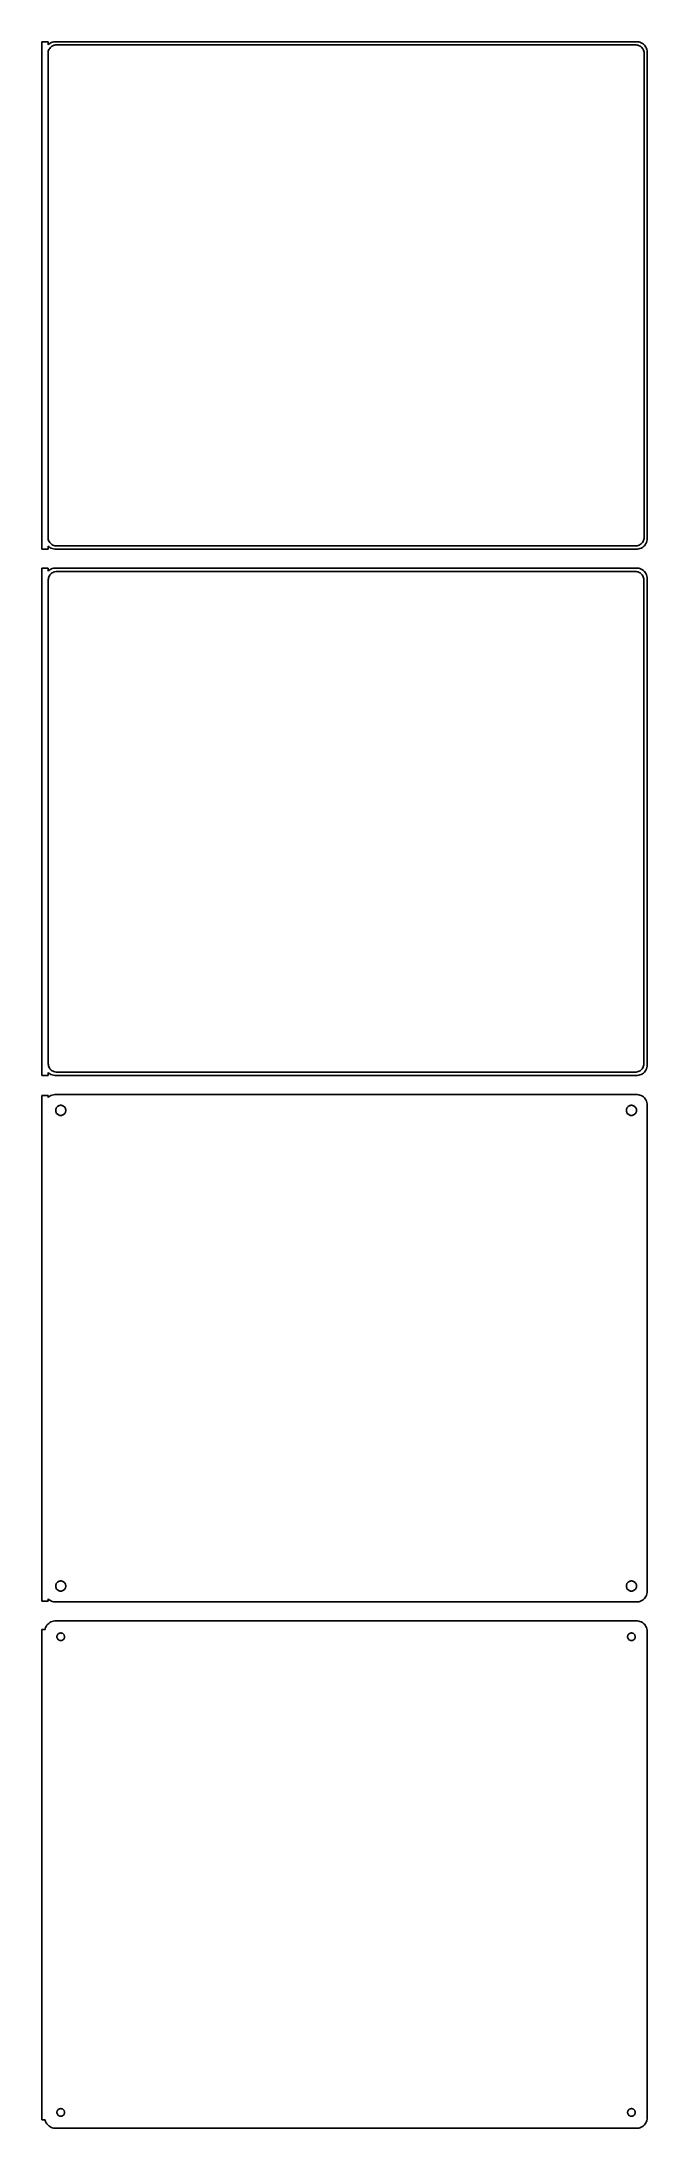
# Model space of a CAD drawing. Header units: metres. Extents: x -144 to 142, y 627 to 1614.
import ezdxf

# ---------------------------------------------------------------- set-up
doc = ezdxf.new("R2010")
doc.units = ezdxf.units.M

msp = doc.modelspace()

# ---------------------------------------------------------------- linework, layer by layer
for p, q in [((-141, 1613.99), (-144, 1613.99)), ((-144, 1613.99), (-144, 1374.01)), ((-141, 1612.56), (-141, 1613.99)), ((-140.687, 1612.85), (-141, 1612.56)), ((-141, 1608.5), (-140.968, 1609)), ((-140.968, 1609), (-140.874, 1609.49)), ((-140.874, 1609.49), (-140.719, 1609.97)), ((-140.719, 1609.97), (-140.505, 1610.43)), ((-140.179, 1613.22), (-140.687, 1612.85)), ((-140.505, 1610.43), (-140.236, 1610.85)), ((-140.236, 1610.85), (-139.916, 1611.24)), ((-139.629, 1613.52), (-140.179, 1613.22)), ((-139.916, 1611.24), (-139.55, 1611.58)), ((-139.045, 1613.76), (-139.629, 1613.52)), ((-139.55, 1611.58), (-139.143, 1611.88)), ((-139.143, 1611.88), (-138.703, 1612.12)), ((-138.437, 1613.91), (-139.045, 1613.76)), ((-138.703, 1612.12), (-138.236, 1612.3)), ((-137.814, 1613.99), (-138.437, 1613.91)), ((-138.236, 1612.3), (-137.75, 1612.43)), ((137.814, 1613.99), (-137.814, 1613.99)), ((-137.75, 1612.43), (-137.251, 1612.49)), ((-137.251, 1612.49), (137.251, 1612.49)), ((137.251, 1612.49), (137.75, 1612.43)), ((137.75, 1612.43), (138.236, 1612.3)), ((138.437, 1613.91), (137.814, 1613.99)), ((138.236, 1612.3), (138.703, 1612.12)), ((139.045, 1613.76), (138.437, 1613.91)), ((138.703, 1612.12), (139.143, 1611.88)), ((139.629, 1613.52), (139.045, 1613.76)), ((139.143, 1611.88), (139.55, 1611.58)), ((139.55, 1611.58), (139.916, 1611.24)), ((140.179, 1613.22), (139.629, 1613.52)), ((139.916, 1611.24), (140.236, 1610.85)), ((140.687, 1612.85), (140.179, 1613.22)), ((140.236, 1610.85), (140.505, 1610.43)), ((140.505, 1610.43), (140.719, 1609.97)), ((141.145, 1612.42), (140.687, 1612.85)), ((140.719, 1609.97), (140.874, 1609.49)), ((140.874, 1609.49), (140.968, 1609)), ((140.968, 1609), (141, 1608.5)), ((141.545, 1611.94), (141.145, 1612.42)), ((141.882, 1611.41), (141.545, 1611.94)), ((142.149, 1610.84), (141.882, 1611.41)), ((142.343, 1610.24), (142.149, 1610.84)), ((142.461, 1609.63), (142.343, 1610.24)), ((142.5, 1609), (142.461, 1609.63)), ((142.5, 1379), (142.5, 1609)), ((-141, 1379.5), (-141, 1608.5)), ((141, 1608.5), (141, 1379.5)), ((-144, 1374.01), (-141, 1374.01)), ((-140.968, 1379), (-141, 1379.5)), ((-141, 1375.44), (-140.687, 1375.15)), ((-141, 1374.01), (-141, 1375.44)), ((-140.874, 1378.51), (-140.968, 1379)), ((-140.719, 1378.03), (-140.874, 1378.51)), ((-140.505, 1377.57), (-140.719, 1378.03)), ((-140.687, 1375.15), (-140.179, 1374.78)), ((-140.236, 1377.15), (-140.505, 1377.57)), ((-139.916, 1376.76), (-140.236, 1377.15)), ((-140.179, 1374.78), (-139.629, 1374.48)), ((-139.55, 1376.42), (-139.916, 1376.76)), ((-139.629, 1374.48), (-139.045, 1374.24)), ((-139.143, 1376.12), (-139.55, 1376.42)), ((-138.703, 1375.88), (-139.143, 1376.12)), ((-139.045, 1374.24), (-138.437, 1374.09)), ((-138.236, 1375.7), (-138.703, 1375.88)), ((-138.437, 1374.09), (-137.814, 1374.01)), ((-137.75, 1375.57), (-138.236, 1375.7)), ((-137.814, 1374.01), (137.814, 1374.01)), ((-137.251, 1375.51), (-137.75, 1375.57)), ((137.251, 1375.51), (-137.251, 1375.51)), ((137.75, 1375.57), (137.251, 1375.51)), ((138.236, 1375.7), (137.75, 1375.57)), ((137.814, 1374.01), (138.437, 1374.09)), ((138.703, 1375.88), (138.236, 1375.7)), ((138.437, 1374.09), (139.045, 1374.24)), ((139.143, 1376.12), (138.703, 1375.88)), ((139.045, 1374.24), (139.629, 1374.48)), ((139.55, 1376.42), (139.143, 1376.12)), ((139.916, 1376.76), (139.55, 1376.42)), ((139.629, 1374.48), (140.179, 1374.78)), ((140.236, 1377.15), (139.916, 1376.76)), ((140.179, 1374.78), (140.687, 1375.15)), ((140.505, 1377.57), (140.236, 1377.15)), ((140.719, 1378.03), (140.505, 1377.57)), ((140.687, 1375.15), (141.145, 1375.58)), ((140.874, 1378.51), (140.719, 1378.03)), ((140.968, 1379), (140.874, 1378.51)), ((141, 1379.5), (140.968, 1379)), ((141.145, 1375.58), (141.545, 1376.06)), ((141.545, 1376.06), (141.882, 1376.59)), ((141.882, 1376.59), (142.149, 1377.16)), ((142.149, 1377.16), (142.343, 1377.76)), ((142.343, 1377.76), (142.461, 1378.37)), ((142.461, 1378.37), (142.5, 1379)), ((-141, 1364.99), (-144, 1364.99)), ((-144, 1364.99), (-144, 1125.01)), ((-141, 1363.56), (-141, 1364.99)), ((-140.687, 1363.85), (-141, 1363.56)), ((-140.179, 1364.22), (-140.687, 1363.85)), ((-139.629, 1364.52), (-140.179, 1364.22)), ((-140.133, 1361.78), (-139.823, 1362.15)), ((-139.823, 1362.15), (-139.469, 1362.48)), ((-139.045, 1364.76), (-139.629, 1364.52)), ((-139.469, 1362.48), (-139.075, 1362.77)), ((-139.075, 1362.77), (-138.649, 1363)), ((-138.437, 1364.91), (-139.045, 1364.76)), ((-138.649, 1363), (-138.197, 1363.18)), ((-137.814, 1364.99), (-138.437, 1364.91)), ((-138.197, 1363.18), (-137.726, 1363.3)), ((137.814, 1364.99), (-137.814, 1364.99)), ((-137.726, 1363.3), (-137.243, 1363.36)), ((-137.243, 1363.36), (137.243, 1363.36)), ((137.243, 1363.36), (137.726, 1363.3)), ((137.726, 1363.3), (138.197, 1363.18)), ((138.437, 1364.91), (137.814, 1364.99)), ((138.197, 1363.18), (138.649, 1363)), ((139.045, 1364.76), (138.437, 1364.91)), ((138.649, 1363), (139.075, 1362.77)), ((139.629, 1364.52), (139.045, 1364.76)), ((139.075, 1362.77), (139.469, 1362.48)), ((139.469, 1362.48), (139.823, 1362.15)), ((140.179, 1364.22), (139.629, 1364.52)), ((139.823, 1362.15), (140.133, 1361.78)), ((140.687, 1363.85), (140.179, 1364.22)), ((141.145, 1363.42), (140.687, 1363.85)), ((141.545, 1362.94), (141.145, 1363.42)), ((141.882, 1362.41), (141.545, 1362.94)), ((142.149, 1361.84), (141.882, 1362.41)), ((-140.873, 1359.5), (-140.842, 1359.99)), ((-140.873, 1130.5), (-140.873, 1359.5)), ((-140.842, 1359.99), (-140.751, 1360.46)), ((-140.751, 1360.46), (-140.601, 1360.93)), ((-140.601, 1360.93), (-140.394, 1361.37)), ((-140.394, 1361.37), (-140.133, 1361.78)), ((140.133, 1361.78), (140.394, 1361.37)), ((140.394, 1361.37), (140.601, 1360.93)), ((140.601, 1360.93), (140.751, 1360.46)), ((140.751, 1360.46), (140.842, 1359.99)), ((140.842, 1359.99), (140.873, 1359.5)), ((140.873, 1359.5), (140.873, 1130.5)), ((142.343, 1361.24), (142.149, 1361.84)), ((142.461, 1360.63), (142.343, 1361.24)), ((142.5, 1360), (142.461, 1360.63)), ((142.5, 1130), (142.5, 1360)), ((-141, 1126.44), (-140.687, 1126.15)), ((-141, 1125.01), (-141, 1126.44)), ((-140.842, 1130.01), (-140.873, 1130.5)), ((-140.751, 1129.54), (-140.842, 1130.01)), ((-140.601, 1129.07), (-140.751, 1129.54)), ((-140.687, 1126.15), (-140.179, 1125.78)), ((-140.394, 1128.63), (-140.601, 1129.07)), ((-140.133, 1128.22), (-140.394, 1128.63)), ((-140.179, 1125.78), (-139.629, 1125.48)), ((-139.823, 1127.85), (-140.133, 1128.22)), ((-139.469, 1127.52), (-139.823, 1127.85)), ((-139.629, 1125.48), (-139.045, 1125.24)), ((-139.075, 1127.23), (-139.469, 1127.52)), ((-138.649, 1127), (-139.075, 1127.23)), ((-139.045, 1125.24), (-138.437, 1125.09)), ((-138.197, 1126.82), (-138.649, 1127)), ((-137.726, 1126.7), (-138.197, 1126.82)), ((-137.243, 1126.64), (-137.726, 1126.7)), ((137.243, 1126.64), (-137.243, 1126.64)), ((137.726, 1126.7), (137.243, 1126.64)), ((138.197, 1126.82), (137.726, 1126.7)), ((138.649, 1127), (138.197, 1126.82)), ((138.437, 1125.09), (139.045, 1125.24)), ((139.075, 1127.23), (138.649, 1127)), ((139.045, 1125.24), (139.629, 1125.48)), ((139.469, 1127.52), (139.075, 1127.23)), ((139.823, 1127.85), (139.469, 1127.52)), ((139.629, 1125.48), (140.179, 1125.78)), ((140.133, 1128.22), (139.823, 1127.85)), ((140.394, 1128.63), (140.133, 1128.22)), ((140.179, 1125.78), (140.687, 1126.15)), ((140.601, 1129.07), (140.394, 1128.63)), ((140.751, 1129.54), (140.601, 1129.07)), ((140.687, 1126.15), (141.145, 1126.58)), ((140.842, 1130.01), (140.751, 1129.54)), ((140.873, 1130.5), (140.842, 1130.01)), ((141.145, 1126.58), (141.545, 1127.06)), ((141.545, 1127.06), (141.882, 1127.59)), ((141.882, 1127.59), (142.149, 1128.16)), ((142.149, 1128.16), (142.343, 1128.76)), ((142.343, 1128.76), (142.461, 1129.37)), ((142.461, 1129.37), (142.5, 1130)), ((-144, 1125.01), (-141, 1125.01)), ((-141, 1115.61), (-144, 1115.61)), ((-144, 1115.61), (-144, 876.385)), ((-141, 1114.56), (-141, 1115.61)), ((-139.629, 1115.52), (-140.179, 1115.22)), ((-139.045, 1115.76), (-139.629, 1115.52)), ((-138.437, 1115.91), (-139.045, 1115.76)), ((-138.437, 1125.09), (-137.814, 1125.01)), ((-137.814, 1115.99), (-138.437, 1115.91)), ((-137.814, 1125.01), (137.814, 1125.01)), ((137.814, 1115.99), (-137.814, 1115.99)), ((137.814, 1125.01), (138.437, 1125.09)), ((138.437, 1115.91), (137.814, 1115.99)), ((139.045, 1115.76), (138.437, 1115.91)), ((139.629, 1115.52), (139.045, 1115.76)), ((140.179, 1115.22), (139.629, 1115.52)), ((-140.687, 1114.85), (-141, 1114.56)), ((-140.179, 1115.22), (-140.687, 1114.85)), ((-137.4, 1108.5), (-137.381, 1108.8)), ((-137.381, 1108.2), (-137.4, 1108.5)), ((-137.381, 1108.8), (-137.325, 1109.1)), ((-137.325, 1107.9), (-137.381, 1108.2)), ((-137.325, 1109.1), (-137.231, 1109.38)), ((-137.231, 1107.62), (-137.325, 1107.9)), ((-137.231, 1109.38), (-137.103, 1109.66)), ((-137.103, 1107.34), (-137.231, 1107.62)), ((-137.103, 1109.66), (-136.942, 1109.91)), ((-136.942, 1107.09), (-137.103, 1107.34)), ((-136.942, 1109.91), (-136.75, 1110.14)), ((-136.75, 1106.86), (-136.942, 1107.09)), ((-136.75, 1110.14), (-136.53, 1110.35)), ((-136.53, 1106.65), (-136.75, 1106.86)), ((-136.53, 1110.35), (-136.286, 1110.53)), ((-136.286, 1106.47), (-136.53, 1106.65)), ((-136.286, 1110.53), (-136.022, 1110.67)), ((-136.022, 1106.33), (-136.286, 1106.47)), ((-136.022, 1110.67), (-135.742, 1110.78)), ((-135.742, 1106.22), (-136.022, 1106.33)), ((-135.742, 1110.78), (-135.45, 1110.86)), ((-135.45, 1106.14), (-135.742, 1106.22)), ((-135.45, 1110.86), (-135.151, 1110.9)), ((-135.151, 1106.1), (-135.45, 1106.14)), ((-135.151, 1110.9), (-134.849, 1110.9)), ((-134.849, 1106.1), (-135.151, 1106.1)), ((-134.849, 1110.9), (-134.55, 1110.86)), ((-134.55, 1106.14), (-134.849, 1106.1)), ((-134.55, 1110.86), (-134.258, 1110.78)), ((-134.258, 1106.22), (-134.55, 1106.14)), ((-134.258, 1110.78), (-133.978, 1110.67)), ((-133.978, 1106.33), (-134.258, 1106.22)), ((-133.978, 1110.67), (-133.714, 1110.53)), ((-133.714, 1106.47), (-133.978, 1106.33)), ((-133.714, 1110.53), (-133.47, 1110.35)), ((-133.47, 1106.65), (-133.714, 1106.47)), ((-133.47, 1110.35), (-133.25, 1110.14)), ((-133.25, 1106.86), (-133.47, 1106.65)), ((-133.25, 1110.14), (-133.058, 1109.91)), ((-133.058, 1107.09), (-133.25, 1106.86)), ((-133.058, 1109.91), (-132.897, 1109.66)), ((-132.897, 1107.34), (-133.058, 1107.09)), ((-132.897, 1109.66), (-132.769, 1109.38)), ((-132.769, 1107.62), (-132.897, 1107.34)), ((-132.769, 1109.38), (-132.675, 1109.1)), ((-132.675, 1107.9), (-132.769, 1107.62)), ((-132.675, 1109.1), (-132.619, 1108.8)), ((-132.619, 1108.2), (-132.675, 1107.9)), ((-132.619, 1108.8), (-132.6, 1108.5)), ((-132.6, 1108.5), (-132.619, 1108.2)), ((132.6, 1108.5), (132.619, 1108.8)), ((132.619, 1108.2), (132.6, 1108.5)), ((132.619, 1108.8), (132.675, 1109.1)), ((132.675, 1107.9), (132.619, 1108.2)), ((132.675, 1109.1), (132.769, 1109.38)), ((132.769, 1107.62), (132.675, 1107.9)), ((132.769, 1109.38), (132.897, 1109.66)), ((132.897, 1107.34), (132.769, 1107.62)), ((132.897, 1109.66), (133.058, 1109.91)), ((133.058, 1107.09), (132.897, 1107.34)), ((133.058, 1109.91), (133.25, 1110.14)), ((133.25, 1106.86), (133.058, 1107.09)), ((133.25, 1110.14), (133.47, 1110.35)), ((133.47, 1106.65), (133.25, 1106.86)), ((133.47, 1110.35), (133.714, 1110.53)), ((133.714, 1106.47), (133.47, 1106.65)), ((133.714, 1110.53), (133.978, 1110.67)), ((133.978, 1106.33), (133.714, 1106.47)), ((133.978, 1110.67), (134.258, 1110.78)), ((134.258, 1106.22), (133.978, 1106.33)), ((134.258, 1110.78), (134.55, 1110.86)), ((134.55, 1106.14), (134.258, 1106.22)), ((134.55, 1110.86), (134.849, 1110.9)), ((134.849, 1106.1), (134.55, 1106.14)), ((134.849, 1110.9), (135.151, 1110.9)), ((135.151, 1106.1), (134.849, 1106.1)), ((135.151, 1110.9), (135.45, 1110.86)), ((135.45, 1106.14), (135.151, 1106.1)), ((135.45, 1110.86), (135.742, 1110.78)), ((135.742, 1106.22), (135.45, 1106.14)), ((135.742, 1110.78), (136.022, 1110.67)), ((136.022, 1106.33), (135.742, 1106.22)), ((136.022, 1110.67), (136.286, 1110.53)), ((136.286, 1106.47), (136.022, 1106.33)), ((136.286, 1110.53), (136.53, 1110.35)), ((136.53, 1106.65), (136.286, 1106.47)), ((136.53, 1110.35), (136.75, 1110.14)), ((136.75, 1106.86), (136.53, 1106.65)), ((136.75, 1110.14), (136.942, 1109.91)), ((136.942, 1107.09), (136.75, 1106.86)), ((136.942, 1109.91), (137.103, 1109.66)), ((137.103, 1107.34), (136.942, 1107.09)), ((137.103, 1109.66), (137.231, 1109.38)), ((137.231, 1107.62), (137.103, 1107.34)), ((137.231, 1109.38), (137.325, 1109.1)), ((137.325, 1107.9), (137.231, 1107.62)), ((137.325, 1109.1), (137.381, 1108.8)), ((137.381, 1108.2), (137.325, 1107.9)), ((137.381, 1108.8), (137.4, 1108.5)), ((137.4, 1108.5), (137.381, 1108.2)), ((140.687, 1114.85), (140.179, 1115.22)), ((141.145, 1114.42), (140.687, 1114.85)), ((141.545, 1113.94), (141.145, 1114.42)), ((141.882, 1113.41), (141.545, 1113.94)), ((142.149, 1112.84), (141.882, 1113.41)), ((142.343, 1112.24), (142.149, 1112.84)), ((142.461, 1111.63), (142.343, 1112.24)), ((142.5, 1111), (142.461, 1111.63)), ((142.5, 881), (142.5, 1111)), ((-137.4, 883.5), (-137.381, 883.801)), ((-137.381, 883.199), (-137.4, 883.5)), ((-137.381, 883.801), (-137.325, 884.097)), ((-137.325, 882.903), (-137.381, 883.199)), ((-137.325, 884.097), (-137.231, 884.383)), ((-137.231, 882.617), (-137.325, 882.903)), ((-137.231, 884.383), (-137.103, 884.656)), ((-137.103, 882.344), (-137.231, 882.617)), ((-137.103, 884.656), (-136.942, 884.911)), ((-136.942, 882.089), (-137.103, 882.344)), ((-136.942, 884.911), (-136.75, 885.143)), ((-136.75, 881.857), (-136.942, 882.089)), ((-136.75, 885.143), (-136.53, 885.349)), ((-136.53, 881.651), (-136.75, 881.857)), ((-136.53, 885.349), (-136.286, 885.526)), ((-136.286, 881.474), (-136.53, 881.651)), ((-136.286, 885.526), (-136.022, 885.672)), ((-136.022, 881.328), (-136.286, 881.474)), ((-136.022, 885.672), (-135.742, 885.783)), ((-135.742, 881.217), (-136.022, 881.328)), ((-135.742, 885.783), (-135.45, 885.857)), ((-135.45, 881.143), (-135.742, 881.217)), ((-135.45, 885.857), (-135.151, 885.895)), ((-135.151, 881.105), (-135.45, 881.143)), ((-135.151, 885.895), (-134.849, 885.895)), ((-134.849, 881.105), (-135.151, 881.105)), ((-134.849, 885.895), (-134.55, 885.857)), ((-134.55, 881.143), (-134.849, 881.105)), ((-134.55, 885.857), (-134.258, 885.783)), ((-134.258, 881.217), (-134.55, 881.143)), ((-134.258, 885.783), (-133.978, 885.672)), ((-133.978, 881.328), (-134.258, 881.217)), ((-133.978, 885.672), (-133.714, 885.526)), ((-133.714, 881.474), (-133.978, 881.328)), ((-133.714, 885.526), (-133.47, 885.349)), ((-133.47, 881.651), (-133.714, 881.474)), ((-133.47, 885.349), (-133.25, 885.143)), ((-133.25, 881.857), (-133.47, 881.651)), ((-133.25, 885.143), (-133.058, 884.911)), ((-133.058, 882.089), (-133.25, 881.857)), ((-133.058, 884.911), (-132.897, 884.656)), ((-132.897, 882.344), (-133.058, 882.089)), ((-132.897, 884.656), (-132.769, 884.383)), ((-132.769, 882.617), (-132.897, 882.344)), ((-132.769, 884.383), (-132.675, 884.097)), ((-132.675, 882.903), (-132.769, 882.617)), ((-132.675, 884.097), (-132.619, 883.801)), ((-132.619, 883.199), (-132.675, 882.903)), ((-132.619, 883.801), (-132.6, 883.5)), ((-132.6, 883.5), (-132.619, 883.199)), ((132.6, 883.5), (132.619, 883.801)), ((132.619, 883.199), (132.6, 883.5)), ((132.619, 883.801), (132.675, 884.097)), ((132.675, 882.903), (132.619, 883.199)), ((132.675, 884.097), (132.769, 884.383)), ((132.769, 882.617), (132.675, 882.903)), ((132.769, 884.383), (132.897, 884.656)), ((132.897, 882.344), (132.769, 882.617)), ((132.897, 884.656), (133.058, 884.911)), ((133.058, 882.089), (132.897, 882.344)), ((133.058, 884.911), (133.25, 885.143)), ((133.25, 881.857), (133.058, 882.089)), ((133.25, 885.143), (133.47, 885.349)), ((133.47, 881.651), (133.25, 881.857)), ((133.47, 885.349), (133.714, 885.526)), ((133.714, 881.474), (133.47, 881.651)), ((133.714, 885.526), (133.978, 885.672)), ((133.978, 881.328), (133.714, 881.474)), ((133.978, 885.672), (134.258, 885.783)), ((134.258, 881.217), (133.978, 881.328)), ((134.258, 885.783), (134.55, 885.857)), ((134.55, 881.143), (134.258, 881.217)), ((134.55, 885.857), (134.849, 885.895)), ((134.849, 881.105), (134.55, 881.143)), ((134.849, 885.895), (135.151, 885.895)), ((135.151, 881.105), (134.849, 881.105)), ((135.151, 885.895), (135.45, 885.857)), ((135.45, 881.143), (135.151, 881.105)), ((135.45, 885.857), (135.742, 885.783)), ((135.742, 881.217), (135.45, 881.143)), ((135.742, 885.783), (136.022, 885.672)), ((136.022, 881.328), (135.742, 881.217)), ((136.022, 885.672), (136.286, 885.526)), ((136.286, 881.474), (136.022, 881.328)), ((136.286, 885.526), (136.53, 885.349)), ((136.53, 881.651), (136.286, 881.474)), ((136.53, 885.349), (136.75, 885.143)), ((136.75, 881.857), (136.53, 881.651)), ((136.75, 885.143), (136.942, 884.911)), ((136.942, 882.089), (136.75, 881.857)), ((136.942, 884.911), (137.103, 884.656)), ((137.103, 882.344), (136.942, 882.089)), ((137.103, 884.656), (137.231, 884.383)), ((137.231, 882.617), (137.103, 882.344)), ((137.231, 884.383), (137.325, 884.097)), ((137.325, 882.903), (137.231, 882.617)), ((137.325, 884.097), (137.381, 883.801)), ((137.381, 883.199), (137.325, 882.903)), ((137.381, 883.801), (137.4, 883.5)), ((137.4, 883.5), (137.381, 883.199)), ((141.545, 878.061), (141.882, 878.591)), ((141.882, 878.591), (142.149, 879.159)), ((142.149, 879.159), (142.343, 879.757)), ((142.343, 879.757), (142.461, 880.373)), ((142.461, 880.373), (142.5, 881)), ((-144, 876.385), (-141, 876.385)), ((-141, 876.385), (-141, 877.441)), ((-141, 877.441), (-140.687, 877.147)), ((-140.687, 877.147), (-140.179, 876.778)), ((-140.179, 876.778), (-139.629, 876.476)), ((-139.629, 876.476), (-139.045, 876.245)), ((-139.045, 876.245), (-138.437, 876.089)), ((-138.437, 876.089), (-137.814, 876.01)), ((-137.814, 876.01), (137.814, 876.01)), ((137.814, 876.01), (138.437, 876.089)), ((138.437, 876.089), (139.045, 876.245)), ((139.045, 876.245), (139.629, 876.476)), ((139.629, 876.476), (140.179, 876.778)), ((140.179, 876.778), (140.687, 877.147)), ((140.687, 877.147), (141.145, 877.577)), ((141.145, 877.577), (141.545, 878.061)), ((-142.4, 862.944), (-144, 862.944)), ((-144, 862.944), (-144, 631.056)), ((-142.343, 863.243), (-142.4, 862.944)), ((-142.149, 863.841), (-142.343, 863.243)), ((-141.882, 864.409), (-142.149, 863.841)), ((-141.545, 864.939), (-141.882, 864.409)), ((-141.145, 865.423), (-141.545, 864.939)), ((-140.687, 865.853), (-141.145, 865.423)), ((-140.179, 866.222), (-140.687, 865.853)), ((-139.629, 866.524), (-140.179, 866.222)), ((-139.045, 866.755), (-139.629, 866.524)), ((-138.437, 866.911), (-139.045, 866.755)), ((-137.814, 866.99), (-138.437, 866.911)), ((137.814, 866.99), (-137.814, 866.99)), ((-136.8, 859.5), (-136.786, 859.726)), ((-136.786, 859.274), (-136.8, 859.5)), ((-136.786, 859.726), (-136.743, 859.948)), ((-136.743, 859.052), (-136.786, 859.274)), ((-136.743, 859.948), (-136.674, 860.163)), ((-136.674, 858.837), (-136.743, 859.052)), ((-136.674, 860.163), (-136.577, 860.367)), ((-136.577, 858.633), (-136.674, 858.837)), ((-136.577, 860.367), (-136.456, 860.558)), ((-136.456, 860.558), (-136.312, 860.732)), ((-136.312, 860.732), (-136.147, 860.887)), ((-136.147, 860.887), (-135.964, 861.02)), ((-135.964, 861.02), (-135.766, 861.129)), ((-135.766, 861.129), (-135.556, 861.212)), ((-135.556, 861.212), (-135.337, 861.268)), ((-135.337, 861.268), (-135.113, 861.296)), ((-135.113, 861.296), (-134.887, 861.296)), ((-134.887, 861.296), (-134.663, 861.268)), ((-134.663, 861.268), (-134.444, 861.212)), ((-134.444, 861.212), (-134.234, 861.129)), ((-134.234, 861.129), (-134.036, 861.02)), ((-134.036, 861.02), (-133.853, 860.887)), ((-133.853, 860.887), (-133.688, 860.732)), ((-133.688, 860.732), (-133.544, 860.558)), ((-133.544, 860.558), (-133.423, 860.367)), ((-133.423, 860.367), (-133.326, 860.163)), ((-133.326, 858.837), (-133.423, 858.633)), ((-133.326, 860.163), (-133.257, 859.948)), ((-133.257, 859.052), (-133.326, 858.837)), ((-133.257, 859.948), (-133.214, 859.726)), ((-133.214, 859.274), (-133.257, 859.052)), ((-133.214, 859.726), (-133.2, 859.5)), ((-133.2, 859.5), (-133.214, 859.274)), ((133.2, 859.5), (133.214, 859.726)), ((133.214, 859.274), (133.2, 859.5)), ((133.214, 859.726), (133.257, 859.948)), ((133.257, 859.052), (133.214, 859.274)), ((133.257, 859.948), (133.326, 860.163)), ((133.326, 858.837), (133.257, 859.052)), ((133.326, 860.163), (133.423, 860.367)), ((133.423, 858.633), (133.326, 858.837)), ((133.423, 860.367), (133.544, 860.558)), ((133.544, 860.558), (133.688, 860.732)), ((133.688, 860.732), (133.853, 860.887)), ((133.853, 860.887), (134.036, 861.02)), ((134.036, 861.02), (134.234, 861.129)), ((134.234, 861.129), (134.444, 861.212)), ((134.444, 861.212), (134.663, 861.268)), ((134.663, 861.268), (134.887, 861.296)), ((134.887, 861.296), (135.113, 861.296)), ((135.113, 861.296), (135.337, 861.268)), ((135.337, 861.268), (135.556, 861.212)), ((135.556, 861.212), (135.766, 861.129)), ((135.766, 861.129), (135.964, 861.02)), ((135.964, 861.02), (136.147, 860.887)), ((136.147, 860.887), (136.312, 860.732)), ((136.312, 860.732), (136.456, 860.558)), ((136.456, 860.558), (136.577, 860.367)), ((136.577, 860.367), (136.674, 860.163)), ((136.674, 858.837), (136.577, 858.633)), ((136.674, 860.163), (136.743, 859.948)), ((136.743, 859.052), (136.674, 858.837)), ((136.743, 859.948), (136.786, 859.726)), ((136.786, 859.274), (136.743, 859.052)), ((136.786, 859.726), (136.8, 859.5)), ((136.8, 859.5), (136.786, 859.274)), ((138.437, 866.911), (137.814, 866.99)), ((139.045, 866.755), (138.437, 866.911)), ((139.629, 866.524), (139.045, 866.755)), ((140.179, 866.222), (139.629, 866.524)), ((140.687, 865.853), (140.179, 866.222)), ((141.145, 865.423), (140.687, 865.853)), ((141.545, 864.939), (141.145, 865.423)), ((141.882, 864.409), (141.545, 864.939)), ((142.149, 863.841), (141.882, 864.409)), ((142.343, 863.243), (142.149, 863.841)), ((142.461, 862.627), (142.343, 863.243)), ((142.5, 862), (142.461, 862.627)), ((142.5, 632), (142.5, 862)), ((-136.456, 858.442), (-136.577, 858.633)), ((-136.312, 858.268), (-136.456, 858.442)), ((-136.147, 858.113), (-136.312, 858.268)), ((-135.964, 857.98), (-136.147, 858.113)), ((-135.766, 857.871), (-135.964, 857.98)), ((-135.556, 857.788), (-135.766, 857.871)), ((-135.337, 857.732), (-135.556, 857.788)), ((-135.113, 857.704), (-135.337, 857.732)), ((-134.887, 857.704), (-135.113, 857.704)), ((-134.663, 857.732), (-134.887, 857.704)), ((-134.444, 857.788), (-134.663, 857.732)), ((-134.234, 857.871), (-134.444, 857.788)), ((-134.036, 857.98), (-134.234, 857.871)), ((-133.853, 858.113), (-134.036, 857.98)), ((-133.688, 858.268), (-133.853, 858.113)), ((-133.544, 858.442), (-133.688, 858.268)), ((-133.423, 858.633), (-133.544, 858.442)), ((133.544, 858.442), (133.423, 858.633)), ((133.688, 858.268), (133.544, 858.442)), ((133.853, 858.113), (133.688, 858.268)), ((134.036, 857.98), (133.853, 858.113)), ((134.234, 857.871), (134.036, 857.98)), ((134.444, 857.788), (134.234, 857.871)), ((134.663, 857.732), (134.444, 857.788)), ((134.887, 857.704), (134.663, 857.732)), ((135.113, 857.704), (134.887, 857.704)), ((135.337, 857.732), (135.113, 857.704)), ((135.556, 857.788), (135.337, 857.732)), ((135.766, 857.871), (135.556, 857.788)), ((135.964, 857.98), (135.766, 857.871)), ((136.147, 858.113), (135.964, 857.98)), ((136.312, 858.268), (136.147, 858.113)), ((136.456, 858.442), (136.312, 858.268)), ((136.577, 858.633), (136.456, 858.442)), ((-136.8, 634.5), (-136.786, 634.726)), ((-136.786, 634.274), (-136.8, 634.5)), ((-136.786, 634.726), (-136.743, 634.948)), ((-136.743, 634.052), (-136.786, 634.274)), ((-136.743, 634.948), (-136.674, 635.163)), ((-136.674, 633.837), (-136.743, 634.052)), ((-136.674, 635.163), (-136.577, 635.367)), ((-136.577, 633.633), (-136.674, 633.837)), ((-136.577, 635.367), (-136.456, 635.558)), ((-136.456, 633.442), (-136.577, 633.633)), ((-136.456, 635.558), (-136.312, 635.732)), ((-136.312, 633.268), (-136.456, 633.442)), ((-136.312, 635.732), (-136.147, 635.887)), ((-136.147, 633.113), (-136.312, 633.268)), ((-136.147, 635.887), (-135.964, 636.02)), ((-135.964, 632.98), (-136.147, 633.113)), ((-135.964, 636.02), (-135.766, 636.129)), ((-135.766, 632.871), (-135.964, 632.98)), ((-135.766, 636.129), (-135.556, 636.212)), ((-135.556, 632.788), (-135.766, 632.871)), ((-135.556, 636.212), (-135.337, 636.268)), ((-135.337, 632.732), (-135.556, 632.788)), ((-135.337, 636.268), (-135.113, 636.296)), ((-135.113, 632.704), (-135.337, 632.732)), ((-135.113, 636.296), (-134.887, 636.296)), ((-134.887, 632.704), (-135.113, 632.704)), ((-134.887, 636.296), (-134.663, 636.268)), ((-134.663, 632.732), (-134.887, 632.704)), ((-134.663, 636.268), (-134.444, 636.212)), ((-134.444, 632.788), (-134.663, 632.732)), ((-134.444, 636.212), (-134.234, 636.129)), ((-134.234, 632.871), (-134.444, 632.788)), ((-134.234, 636.129), (-134.036, 636.02)), ((-134.036, 632.98), (-134.234, 632.871)), ((-134.036, 636.02), (-133.853, 635.887)), ((-133.853, 633.113), (-134.036, 632.98)), ((-133.853, 635.887), (-133.688, 635.732)), ((-133.688, 633.268), (-133.853, 633.113)), ((-133.688, 635.732), (-133.544, 635.558)), ((-133.544, 633.442), (-133.688, 633.268)), ((-133.544, 635.558), (-133.423, 635.367)), ((-133.423, 633.633), (-133.544, 633.442)), ((-133.423, 635.367), (-133.326, 635.163)), ((-133.326, 633.837), (-133.423, 633.633)), ((-133.326, 635.163), (-133.257, 634.948)), ((-133.257, 634.052), (-133.326, 633.837)), ((-133.257, 634.948), (-133.214, 634.726)), ((-133.214, 634.274), (-133.257, 634.052)), ((-133.214, 634.726), (-133.2, 634.5)), ((-133.2, 634.5), (-133.214, 634.274)), ((133.2, 634.5), (133.214, 634.726)), ((133.214, 634.274), (133.2, 634.5)), ((133.214, 634.726), (133.257, 634.948)), ((133.257, 634.052), (133.214, 634.274)), ((133.257, 634.948), (133.326, 635.163)), ((133.326, 633.837), (133.257, 634.052)), ((133.326, 635.163), (133.423, 635.367)), ((133.423, 633.633), (133.326, 633.837)), ((133.423, 635.367), (133.544, 635.558)), ((133.544, 633.442), (133.423, 633.633)), ((133.544, 635.558), (133.688, 635.732)), ((133.688, 633.268), (133.544, 633.442)), ((133.688, 635.732), (133.853, 635.887)), ((133.853, 633.113), (133.688, 633.268)), ((133.853, 635.887), (134.036, 636.02)), ((134.036, 632.98), (133.853, 633.113)), ((134.036, 636.02), (134.234, 636.129)), ((134.234, 632.871), (134.036, 632.98)), ((134.234, 636.129), (134.444, 636.212)), ((134.444, 632.788), (134.234, 632.871)), ((134.444, 636.212), (134.663, 636.268)), ((134.663, 632.732), (134.444, 632.788)), ((134.663, 636.268), (134.887, 636.296)), ((134.887, 632.704), (134.663, 632.732)), ((134.887, 636.296), (135.113, 636.296)), ((135.113, 632.704), (134.887, 632.704)), ((135.113, 636.296), (135.337, 636.268)), ((135.337, 632.732), (135.113, 632.704)), ((135.337, 636.268), (135.556, 636.212)), ((135.556, 632.788), (135.337, 632.732)), ((135.556, 636.212), (135.766, 636.129)), ((135.766, 632.871), (135.556, 632.788)), ((135.766, 636.129), (135.964, 636.02)), ((135.964, 632.98), (135.766, 632.871)), ((135.964, 636.02), (136.147, 635.887)), ((136.147, 633.113), (135.964, 632.98)), ((136.147, 635.887), (136.312, 635.732)), ((136.312, 633.268), (136.147, 633.113)), ((136.312, 635.732), (136.456, 635.558)), ((136.456, 633.442), (136.312, 633.268)), ((136.456, 635.558), (136.577, 635.367)), ((136.577, 633.633), (136.456, 633.442)), ((136.577, 635.367), (136.674, 635.163)), ((136.674, 633.837), (136.577, 633.633)), ((136.674, 635.163), (136.743, 634.948)), ((136.743, 634.052), (136.674, 633.837)), ((136.743, 634.948), (136.786, 634.726)), ((136.786, 634.274), (136.743, 634.052)), ((136.786, 634.726), (136.8, 634.5)), ((136.8, 634.5), (136.786, 634.274)), ((142.461, 631.373), (142.5, 632)), ((-144, 631.056), (-142.4, 631.056)), ((-142.4, 631.056), (-142.343, 630.757)), ((-142.343, 630.757), (-142.149, 630.159)), ((-142.149, 630.159), (-141.882, 629.591)), ((-141.882, 629.591), (-141.545, 629.061)), ((-141.545, 629.061), (-141.145, 628.577)), ((-141.145, 628.577), (-140.687, 628.147)), ((-140.687, 628.147), (-140.179, 627.778)), ((-140.179, 627.778), (-139.629, 627.476)), ((-139.629, 627.476), (-139.045, 627.245)), ((-139.045, 627.245), (-138.437, 627.089)), ((-138.437, 627.089), (-137.814, 627.01)), ((-137.814, 627.01), (137.814, 627.01)), ((137.814, 627.01), (138.437, 627.089)), ((138.437, 627.089), (139.045, 627.245)), ((139.045, 627.245), (139.629, 627.476)), ((139.629, 627.476), (140.179, 627.778)), ((140.179, 627.778), (140.687, 628.147)), ((140.687, 628.147), (141.145, 628.577)), ((141.145, 628.577), (141.545, 629.061)), ((141.545, 629.061), (141.882, 629.591)), ((141.882, 629.591), (142.149, 630.159)), ((142.149, 630.159), (142.343, 630.757)), ((142.343, 630.757), (142.461, 631.373))]:
    msp.add_line(p, q)

doc.saveas('drawing.dxf')
